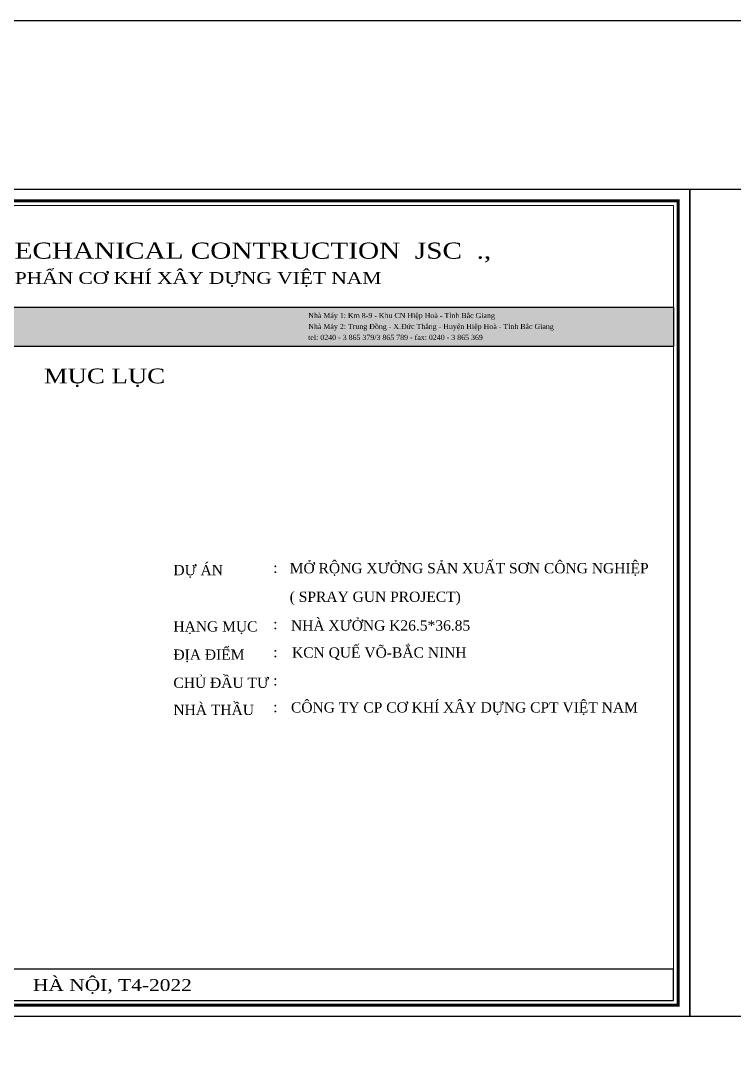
# Model space of a CAD drawing. Header units: inches. Extents: x 315041 to 662841, y -45540 to -35018.
# Drawn here: x 331091 to 331453, y -35545 to -35018 of the extents above; entities that cross this region are included whole.
import ezdxf
from ezdxf.enums import TextEntityAlignment as Align

# ---------------------------------------------------------------- set-up
doc = ezdxf.new("R2010")
doc.units = ezdxf.units.IN
doc.header["$MEASUREMENT"] = 0
for name, color, linetype in [('7', 7, 'Continuous'), ('8', 8, 'Continuous'), ('KHUNG BV', 7, 'Continuous'), ('NET IN', 3, 'Continuous')]:
    doc.layers.add(name, color=color, linetype=linetype)
doc.layers.add('bia', color=7, linetype='Continuous', true_color=0xb6cdbc)
doc.layers.add('Cover text', color=7, linetype='Continuous', true_color=0x52370f)
doc.styles.add('ST3', font='times.ttf', dxfattribs={"width": 0.8})

msp = doc.modelspace()

# ---------------------------------------------------------------- hatches: boundary and pattern name
at = {"layer": 'bia'}
h = msp.add_hatch(color=256, dxfattribs=at)
h.dxf.hatch_style = 1
h.paths.add_polyline_path([(330853.0478, -35163.2285), (331422.7042, -35163.2285), (331422.7042, -35183.1787), (330853.0478, -35183.1787)])

# ---------------------------------------------------------------- linework, layer by layer
at = {"color": 8}
msp.add_lwpolyline([(335697.3238, -35017.8068), (329510.1822, -35017.8068), (329510.1822, -38896.4843), (335697.3238, -38896.4843)], close=True, dxfattribs=at)
at = {"layer": '7', "lineweight": 20, "ltscale": 100}
msp.add_lwpolyline([(330853.0478, -35111.5382), (331422.7042, -35111.5382), (331422.7042, -35515.1327), (330853.0478, -35515.1327)], close=True, dxfattribs=at)
at = {"layer": '8', "lineweight": 20, "ltscale": 100}
for points in [[(330853.0478, -35111.5382), (331422.7042, -35111.5382), (331422.7042, -35163.2285), (330853.0478, -35163.2285)], [(330853.0478, -35163.2285), (331422.7042, -35163.2285), (331422.7042, -35183.1787), (330853.0478, -35183.1787)], [(330853.0478, -35183.1787), (331422.7042, -35183.1787), (331422.7042, -35499.2148), (330853.0478, -35499.2148)], [(330853.0478, -35499.2148), (331422.7042, -35499.2148), (331422.7042, -35515.1327), (330853.0478, -35515.1327)]]:
    msp.add_lwpolyline(points, close=True, dxfattribs=at)
at = {"layer": 'bia'}
for points in [[(330853.0478, -35163.2285), (331422.7042, -35163.2285), (331422.7042, -35183.1787), (330853.0478, -35183.1787)], [(330853.0478, -35515.1327), (331422.7042, -35515.1327), (331422.7042, -35499.2148), (330853.0478, -35499.2148)]]:
    msp.add_lwpolyline(points, close=True, dxfattribs=at)
at = {"layer": 'Defpoints', "color": 0}
for points in [[(330823.7521, -35103.3355), (331430.907, -35103.3355), (331430.907, -35523.3355), (330823.7521, -35523.3355)], [(331430.907, -35103.3355), (332038.0619, -35103.3355), (332038.0619, -35523.3355), (331430.907, -35523.3355)]]:
    msp.add_lwpolyline(points, close=True, dxfattribs=at)
at = {"layer": 'KHUNG BV', "color": 247, "const_width": 1.5385}
msp.add_lwpolyline([(330850.7042, -35109.1946), (331425.0479, -35109.1946), (331425.0479, -35517.4763), (330850.7042, -35517.4763)], close=True, dxfattribs=at)
at = {"layer": 'NET IN'}
for points in [[(330823.7521, -35103.3355), (331430.907, -35103.3355), (331430.907, -35523.3355), (330823.7521, -35523.3355)], [(331430.907, -35103.3355), (332038.0619, -35103.3355), (332038.0619, -35523.3355), (331430.907, -35523.3355)]]:
    msp.add_lwpolyline(points, close=True, dxfattribs=at)

# ---------------------------------------------------------------- texts
at = {"layer": '7', "style": 'ST3', "width": 1.2}
for s, height, p in [('CPT VIET NAM MECHANICAL CONTRUCTION  JSC  .,', 8.185361, (331149.2173, -35138.5888)), ('MỤC LỤC', 7.5, (331133.8361, -35201.8601)), ('HÀ NỘI, T4-2022', 6, (331137.876, -35510.3273))]:
    msp.add_text(s, height=height, dxfattribs=at).set_placement(p, align=Align.CENTER)
at = {"layer": 'Cover text', "style": 'ST3', "width": 1.2}
msp.add_text('CÔNG TY CỔ PHẨN CƠ KHÍ XÂY DỰNG VIỆT NAM', height=6, dxfattribs=at).set_placement((331147.0692, -35151.373), align=Align.CENTER)
at = {"layer": 'Cover text', "style": 'ST3'}
for s, height, p in [('Nhà Máy 1: Km 8-9 - Khu CN Hiệp Hoà - Tỉnh Bắc Giang ', 2.624892, (331237.2735, -35168.7411)), ('Nhà Máy 2: Trung Đồng - X.Đức Thắng - Huyện Hiệp Hoà - Tỉnh Bắc Giang', 2.624892, (331237.2735, -35174.2962)), ('tel: 0240 - 3 865 379/3 865 789 - fax: 0240 - 3 865 369', 2.624892, (331237.2735, -35179.8514)), ('DỰ ÁN', 5.21368, (331168.8339, -35299.2871)), (':', 5.2137, (331219.4981, -35298.0421)), ('MỞ RỘNG XƯỞNG SẢN XUẤT SƠN CÔNG NGHIỆP', 5.21368, (331227.8607, -35298.2972)), ('( SPRAY GUN PROJECT)', 5.21368, (331227.8607, -35312.8105)), ('NHÀ XƯỞNG K26.5*36.85', 5.21368, (331228.5148, -35327.3835)), ('HẠNG MỤC', 5.21368, (331168.8339, -35327.8792)), (':', 5.2137, (331219.4981, -35326.6341)), ('ĐỊA ĐIỂM', 5.21368, (331168.8339, -35342.1752)), (':', 5.2137, (331219.4981, -35340.9301)), ('KCN QUẾ VÕ-BẮC NINH', 5.21368, (331229.0464, -35341.114)), ('CHỦ ĐẦU TƯ', 5.21368, (331168.8339, -35356.4712)), (':', 5.2137, (331219.4981, -35355.2261)), ('NHÀ THẦU', 5.21368, (331168.8339, -35370.2264)), ('CÔNG TY CP CƠ KHÍ XÂY DỰNG CPT VIỆT NAM', 5.21368, (331228.5148, -35368.9813)), (':', 5.2137, (331219.4981, -35368.7844))]:
    msp.add_text(s, height=height, dxfattribs=at).set_placement(p)

doc.saveas('drawing.dxf')
